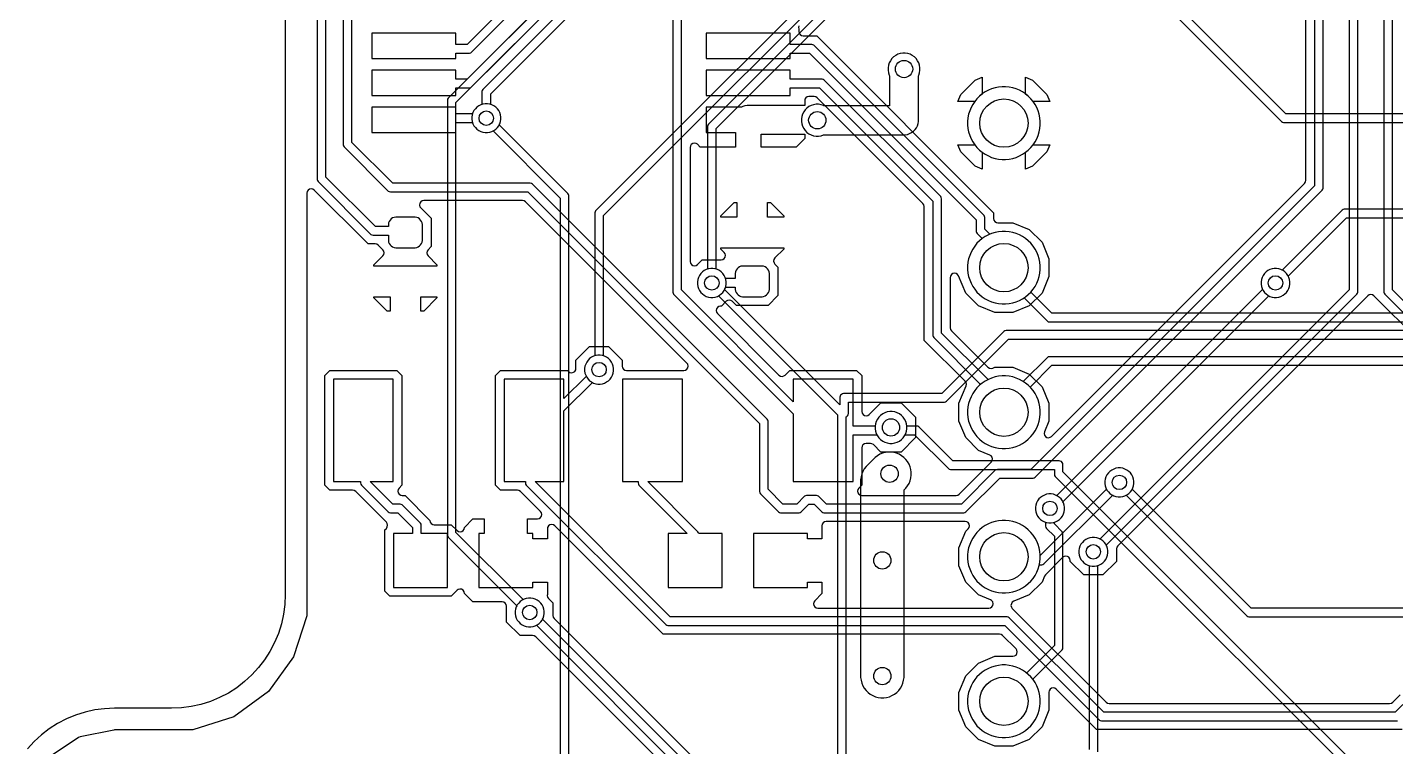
# Model space of a CAD drawing. Header units: millimetres. Extents: x 0 to 65, y 0 to 56.
# Drawn here: x 0.47 to 24.52, y 18.83 to 31.47 of the extents above; entities that cross this region are included whole.
import ezdxf

# ---------------------------------------------------------------- set-up
doc = ezdxf.new("R2010")
doc.units = ezdxf.units.MM

msp = doc.modelspace()

# ---------------------------------------------------------------- linework, layer by layer
at = {"layer": '16_copper'}
for points in [[(17.134, 34.463), (12.436, 29.765), (12.426, 29.747), (12.421, 29.728), (12.421, 27.217), (12.399, 27.21), (12.364, 27.192), (12.331, 27.169), (12.303, 27.14), (12.28, 27.108), (12.261, 27.072), (12.249, 27.034), (12.243, 26.995), (12.243, 26.955), (12.249, 26.915), (12.261, 26.877), (12.28, 26.842), (12.303, 26.809), (12.331, 26.781), (12.364, 26.758), (12.399, 26.739), (12.437, 26.727), (12.477, 26.721), (12.517, 26.721), (12.556, 26.727), (12.594, 26.739), (12.614, 26.75), (14.707, 24.657), (14.707, 17.921)], [(24.933, 29.947), (22.587, 29.947), (18.101, 34.432)], [(12.421, 34.322), (8.473, 30.374), (8.463, 30.357), (8.458, 30.338), (8.458, 30.113), (8.437, 30.106), (8.401, 30.088), (8.369, 30.064), (8.341, 30.036), (8.317, 30.004), (8.299, 29.968), (8.287, 29.93), (8.28, 29.89), (8.28, 29.85), (8.287, 29.811), (8.299, 29.773), (8.317, 29.737), (8.341, 29.705), (8.369, 29.677), (8.401, 29.653), (8.437, 29.635), (8.475, 29.623), (8.514, 29.616), (8.554, 29.616), (8.594, 29.623), (8.632, 29.635), (8.652, 29.645), (9.83, 28.467), (9.83, 6.238)], [(9.982, 6.28), (9.982, 28.509), (9.977, 28.528), (9.967, 28.546), (8.76, 29.753), (8.77, 29.773), (8.782, 29.811), (8.788, 29.85), (8.788, 29.89), (8.782, 29.93), (8.77, 29.968), (8.752, 30.004), (8.728, 30.036), (8.7, 30.064), (8.668, 30.088), (8.632, 30.106), (8.611, 30.113), (8.611, 30.296), (12.558, 34.243)], [(27.705, 26.137), (17.668, 26.137), (17.649, 26.131), (17.632, 26.121), (16.542, 25.032), (14.811, 25.032), (14.791, 25.027), (14.774, 25.016), (14.76, 25.002), (14.75, 24.985), (14.745, 24.966), (14.745, 24.835), (12.722, 26.857), (12.732, 26.877), (12.745, 26.915), (12.751, 26.955), (12.751, 26.995), (12.745, 27.034), (12.732, 27.072), (12.714, 27.108), (12.691, 27.14), (12.662, 27.169), (12.63, 27.192), (12.594, 27.21), (12.573, 27.217), (12.573, 29.686), (17.243, 34.356)], [(17.985, 34.333), (22.508, 29.809), (22.526, 29.799), (22.545, 29.794), (24.913, 29.794)], [(15.469, 33.255), (10.455, 28.241), (10.445, 28.223), (10.439, 28.204), (10.439, 25.693), (10.418, 25.686), (10.382, 25.668), (10.35, 25.645), (10.322, 25.616), (10.298, 25.584), (10.28, 25.548), (10.268, 25.51), (10.262, 25.471), (10.262, 25.431), (10.268, 25.391), (10.28, 25.353), (10.298, 25.318), (10.322, 25.285), (10.35, 25.257), (10.382, 25.234), (10.418, 25.215), (10.456, 25.203), (10.496, 25.197), (10.536, 25.197), (10.575, 25.203), (10.613, 25.215), (10.649, 25.234), (10.681, 25.257), (10.709, 25.285), (10.733, 25.318), (10.751, 25.353), (10.763, 25.391), (10.77, 25.431), (10.77, 25.471), (10.763, 25.51), (10.751, 25.548), (10.733, 25.584), (10.709, 25.616), (10.681, 25.645), (10.649, 25.668), (10.613, 25.686), (10.592, 25.693), (10.592, 28.162), (15.606, 33.176)], [(9.982, 32.34), (7.864, 30.222), (7.854, 30.205), (7.849, 30.185), (7.849, 22.545), (7.854, 22.526), (7.864, 22.508), (9.071, 21.301), (9.061, 21.281), (9.049, 21.243), (9.042, 21.204), (9.042, 21.164), (9.049, 21.124), (9.061, 21.086), (9.079, 21.05), (9.103, 21.018), (9.131, 20.99), (9.163, 20.966), (9.199, 20.948), (9.237, 20.936), (9.276, 20.93), (9.316, 20.93), (9.356, 20.936), (9.394, 20.948), (9.43, 20.966), (9.462, 20.99), (9.49, 21.018), (9.514, 21.05), (9.532, 21.086), (9.544, 21.124), (9.55, 21.164), (9.55, 21.204), (9.544, 21.243), (9.532, 21.281), (9.514, 21.317), (9.49, 21.349), (9.462, 21.377), (9.43, 21.401), (9.394, 21.419), (9.356, 21.431), (9.316, 21.438), (9.276, 21.438), (9.237, 21.431), (9.199, 21.419), (9.179, 21.409), (8.001, 22.587), (8.001, 30.144), (10.119, 32.262)], [(25.267, 28.27), (23.612, 28.27), (23.593, 28.265), (23.575, 28.255), (22.52, 27.2), (22.5, 27.21), (22.462, 27.223), (22.423, 27.229), (22.383, 27.229), (22.343, 27.223), (22.305, 27.21), (22.27, 27.192), (22.237, 27.169), (22.209, 27.14), (22.186, 27.108), (22.167, 27.072), (22.155, 27.034), (22.149, 26.995), (22.149, 26.955), (22.155, 26.915), (22.167, 26.877), (22.186, 26.842), (22.209, 26.809), (22.237, 26.781), (22.27, 26.758), (22.305, 26.739), (22.343, 26.727), (22.383, 26.721), (22.423, 26.721), (22.462, 26.727), (22.5, 26.739), (22.536, 26.758), (22.568, 26.781), (22.597, 26.809), (22.62, 26.842), (22.638, 26.877), (22.651, 26.915), (22.657, 26.955), (22.657, 26.995), (22.651, 27.034), (22.638, 27.072), (22.628, 27.092), (23.654, 28.118), (25.308, 28.118)], [(25.876, 26.441), (18.472, 26.441), (18.101, 26.812), (18.103, 26.814), (18.143, 26.863), (18.177, 26.915), (18.207, 26.97), (18.231, 27.028), (18.249, 27.088), (18.261, 27.149), (18.268, 27.212), (18.268, 27.274), (18.261, 27.337), (18.249, 27.398), (18.231, 27.458), (18.207, 27.516), (18.177, 27.571), (18.143, 27.623), (18.103, 27.672), (18.059, 27.716), (18.01, 27.756), (17.958, 27.791), (17.903, 27.82), (17.845, 27.844), (17.785, 27.862), (17.724, 27.874), (17.661, 27.881), (17.599, 27.881), (17.536, 27.874), (17.475, 27.862), (17.415, 27.844), (17.357, 27.82), (17.302, 27.791), (17.25, 27.756), (17.201, 27.716), (17.157, 27.672), (17.117, 27.623), (17.083, 27.571), (17.053, 27.516), (17.029, 27.458), (17.011, 27.398), (16.999, 27.337), (16.992, 27.274), (16.992, 27.212), (16.999, 27.149), (17.011, 27.088), (17.029, 27.028), (17.053, 26.97), (17.083, 26.915), (17.117, 26.863), (17.157, 26.814), (17.201, 26.77), (17.25, 26.73), (17.302, 26.696), (17.357, 26.666), (17.415, 26.642), (17.475, 26.624), (17.536, 26.612), (17.599, 26.606), (17.661, 26.606), (17.724, 26.612), (17.785, 26.624), (17.845, 26.642), (17.903, 26.666), (17.958, 26.696), (17.985, 26.713), (18.394, 26.304), (18.411, 26.294), (18.43, 26.289), (25.918, 26.289)], [(14.859, 17.921), (14.859, 24.623), (14.868, 24.628), (14.882, 24.642), (14.892, 24.659), (14.897, 24.679), (14.897, 24.879), (16.584, 24.879), (16.603, 24.884), (16.62, 24.895), (17.71, 25.984), (27.747, 25.984)], [(28.924, 25.679), (18.43, 25.679), (18.411, 25.674), (18.394, 25.664), (17.971, 25.242), (17.958, 25.251), (17.903, 25.28), (17.845, 25.304), (17.785, 25.322), (17.724, 25.334), (17.661, 25.341), (17.599, 25.341), (17.536, 25.334), (17.475, 25.322), (17.415, 25.304), (17.357, 25.28), (17.302, 25.251), (17.25, 25.216), (17.201, 25.176), (17.157, 25.132), (17.117, 25.083), (17.083, 25.031), (17.053, 24.976), (17.029, 24.918), (17.011, 24.858), (16.999, 24.797), (16.992, 24.734), (16.992, 24.672), (16.999, 24.609), (17.011, 24.548), (17.029, 24.488), (17.053, 24.43), (17.083, 24.375), (17.117, 24.323), (17.157, 24.274), (17.201, 24.23), (17.25, 24.19), (17.302, 24.156), (17.357, 24.126), (17.415, 24.102), (17.475, 24.084), (17.536, 24.072), (17.599, 24.066), (17.661, 24.066), (17.724, 24.072), (17.785, 24.084), (17.845, 24.102), (17.903, 24.126), (17.958, 24.156), (18.01, 24.19), (18.059, 24.23), (18.103, 24.274), (18.143, 24.323), (18.177, 24.375), (18.207, 24.43), (18.231, 24.488), (18.249, 24.548), (18.261, 24.609), (18.268, 24.672), (18.268, 24.734), (18.261, 24.797), (18.249, 24.858), (18.231, 24.918), (18.207, 24.976), (18.177, 25.031), (18.143, 25.083), (18.103, 25.132), (18.09, 25.145), (18.472, 25.527), (28.966, 25.527)], [(24.971, 17.351), (18.669, 23.654), (18.669, 23.784), (18.664, 23.803), (18.654, 23.82), (18.64, 23.834), (18.622, 23.845), (18.603, 23.85), (16.732, 23.85), (16.137, 24.445), (16.119, 24.455), (16.1, 24.46), (15.925, 24.46), (15.919, 24.5), (15.905, 24.542), (15.885, 24.581), (15.86, 24.617), (15.828, 24.648), (15.793, 24.674), (15.754, 24.694), (15.712, 24.707), (15.668, 24.714), (15.624, 24.714), (15.581, 24.707), (15.539, 24.694), (15.5, 24.674), (15.464, 24.648), (15.433, 24.617), (15.407, 24.581), (15.387, 24.542), (15.374, 24.5), (15.367, 24.457), (15.367, 24.413), (15.374, 24.369), (15.387, 24.328), (15.407, 24.288), (15.433, 24.253), (15.464, 24.222), (15.5, 24.196), (15.539, 24.176), (15.581, 24.162), (15.624, 24.155), (15.668, 24.155), (15.712, 24.162), (15.754, 24.176), (15.793, 24.196), (15.828, 24.222), (15.86, 24.253), (15.885, 24.288), (15.895, 24.308), (16.058, 24.308), (16.654, 23.713), (16.671, 23.702), (16.69, 23.697), (18.517, 23.697), (18.517, 23.612), (18.522, 23.593), (18.532, 23.575), (24.921, 17.186)], [(25.876, 21.26), (21.977, 21.26), (19.885, 23.352), (19.895, 23.372), (19.907, 23.41), (19.914, 23.45), (19.914, 23.49), (19.907, 23.529), (19.895, 23.567), (19.877, 23.603), (19.853, 23.635), (19.825, 23.663), (19.793, 23.687), (19.757, 23.705), (19.719, 23.717), (19.68, 23.724), (19.64, 23.724), (19.6, 23.717), (19.562, 23.705), (19.526, 23.687), (19.494, 23.663), (19.466, 23.635), (19.442, 23.603), (19.424, 23.567), (19.412, 23.529), (19.406, 23.49), (19.406, 23.45), (19.412, 23.41), (19.424, 23.372), (19.442, 23.336), (19.466, 23.304), (19.494, 23.276), (19.526, 23.252), (19.562, 23.234), (19.6, 23.222), (19.64, 23.216), (19.68, 23.216), (19.719, 23.222), (19.757, 23.234), (19.777, 23.244), (21.899, 21.123), (21.916, 21.113), (21.936, 21.107), (25.918, 21.107)], [(19.279, 18.735), (19.279, 22.008), (19.3, 22.015), (19.336, 22.033), (19.368, 22.057), (19.396, 22.085), (19.42, 22.117), (19.438, 22.153), (19.45, 22.191), (19.456, 22.23), (19.456, 22.27), (19.45, 22.31), (19.438, 22.348), (19.42, 22.384), (19.396, 22.416), (19.368, 22.444), (19.336, 22.468), (19.3, 22.486), (19.262, 22.498), (19.222, 22.504), (19.182, 22.504), (19.143, 22.498), (19.105, 22.486), (19.069, 22.468), (19.037, 22.444), (19.009, 22.416), (18.985, 22.384), (18.967, 22.348), (18.955, 22.31), (18.948, 22.27), (18.948, 22.23), (18.955, 22.191), (18.967, 22.153), (18.985, 22.117), (19.009, 22.085), (19.037, 22.057), (19.069, 22.033), (19.105, 22.015), (19.126, 22.008), (19.126, 18.777)]]:
    msp.add_lwpolyline(points, dxfattribs=at)
for points in [[(15.973, 29.599), (16.008, 29.617), (16.04, 29.64), (16.069, 29.669), (16.092, 29.701), (16.11, 29.737), (16.123, 29.775), (16.129, 29.814), (16.129, 30.617), (16.134, 30.627), (16.148, 30.669), (16.154, 30.712), (16.154, 30.756), (16.148, 30.799), (16.134, 30.841), (16.114, 30.88), (16.088, 30.916), (16.057, 30.947), (16.021, 30.973), (15.982, 30.993), (15.94, 31.007), (15.897, 31.013), (15.853, 31.013), (15.81, 31.007), (15.768, 30.993), (15.729, 30.973), (15.693, 30.947), (15.662, 30.916), (15.636, 30.88), (15.616, 30.841), (15.602, 30.799), (15.596, 30.756), (15.596, 30.712), (15.602, 30.669), (15.616, 30.627), (15.621, 30.617), (15.621, 30.088), (14.468, 30.088), (14.458, 30.093), (14.416, 30.107), (14.373, 30.114), (14.329, 30.114), (14.286, 30.107), (14.244, 30.093), (14.205, 30.073), (14.169, 30.047), (14.138, 30.016), (14.112, 29.981), (14.092, 29.941), (14.078, 29.9), (14.072, 29.856), (14.072, 29.812), (14.078, 29.769), (14.092, 29.727), (14.112, 29.688), (14.138, 29.652), (14.169, 29.621), (14.205, 29.595), (14.244, 29.575), (14.286, 29.562), (14.329, 29.555), (14.373, 29.555), (14.416, 29.562), (14.458, 29.575), (14.468, 29.58), (15.895, 29.58), (15.934, 29.586)], [(17.724, 29.152), (17.785, 29.164), (17.845, 29.182), (17.903, 29.206), (17.958, 29.236), (18.01, 29.27), (18.059, 29.31), (18.103, 29.354), (18.143, 29.403), (18.177, 29.455), (18.207, 29.51), (18.231, 29.568), (18.249, 29.628), (18.261, 29.689), (18.268, 29.752), (18.268, 29.814), (18.261, 29.877), (18.249, 29.938), (18.231, 29.998), (18.207, 30.056), (18.177, 30.111), (18.143, 30.163), (18.103, 30.212), (18.059, 30.256), (18.01, 30.296), (17.958, 30.331), (17.903, 30.36), (17.845, 30.384), (17.785, 30.402), (17.724, 30.414), (17.661, 30.421), (17.599, 30.421), (17.536, 30.414), (17.475, 30.402), (17.415, 30.384), (17.357, 30.36), (17.302, 30.331), (17.25, 30.296), (17.201, 30.256), (17.157, 30.212), (17.117, 30.163), (17.083, 30.111), (17.053, 30.056), (17.029, 29.998), (17.011, 29.938), (16.999, 29.877), (16.992, 29.814), (16.992, 29.752), (16.999, 29.689), (17.011, 29.628), (17.029, 29.568), (17.053, 29.51), (17.083, 29.455), (17.117, 29.403), (17.157, 29.354), (17.201, 29.31), (17.25, 29.27), (17.302, 29.236), (17.357, 29.206), (17.415, 29.182), (17.475, 29.164), (17.536, 29.152), (17.599, 29.146), (17.661, 29.146)], [(15.908, 23.37), (15.938, 23.41), (15.963, 23.453), (15.983, 23.499), (15.995, 23.548), (16.002, 23.597), (16.002, 23.647), (15.995, 23.696), (15.983, 23.745), (15.963, 23.791), (15.938, 23.834), (15.908, 23.874), (15.873, 23.909), (15.833, 23.939), (15.79, 23.964), (15.744, 23.984), (15.695, 23.996), (15.646, 24.003), (15.596, 24.003), (15.547, 23.996), (15.498, 23.984), (15.452, 23.964), (15.409, 23.939), (15.369, 23.909), (15.207, 23.747), (15.177, 23.707), (15.152, 23.664), (15.132, 23.618), (15.12, 23.569), (15.113, 23.52), (15.113, 20.041), (15.12, 19.992), (15.132, 19.943), (15.152, 19.897), (15.177, 19.854), (15.207, 19.814), (15.242, 19.779), (15.282, 19.749), (15.325, 19.724), (15.371, 19.704), (15.42, 19.692), (15.469, 19.685), (15.519, 19.685), (15.568, 19.692), (15.617, 19.704), (15.663, 19.724), (15.706, 19.749), (15.746, 19.779), (15.781, 19.814), (15.811, 19.854), (15.836, 19.897), (15.856, 19.943), (15.868, 19.992), (15.875, 20.041), (15.875, 23.337)], [(18.664, 20.545), (18.669, 20.564), (18.669, 22.565), (18.664, 22.585), (18.654, 22.602), (18.517, 22.739), (18.517, 22.77), (18.538, 22.777), (18.574, 22.795), (18.606, 22.819), (18.634, 22.847), (18.658, 22.879), (18.676, 22.915), (18.688, 22.953), (18.694, 22.992), (18.694, 23.032), (18.688, 23.072), (18.676, 23.11), (18.658, 23.146), (18.634, 23.178), (18.606, 23.206), (18.574, 23.23), (18.538, 23.248), (18.5, 23.26), (18.46, 23.266), (18.42, 23.266), (18.381, 23.26), (18.343, 23.248), (18.307, 23.23), (18.275, 23.206), (18.247, 23.178), (18.223, 23.146), (18.205, 23.11), (18.193, 23.072), (18.186, 23.032), (18.186, 22.992), (18.193, 22.953), (18.205, 22.915), (18.223, 22.879), (18.247, 22.847), (18.275, 22.819), (18.307, 22.795), (18.343, 22.777), (18.364, 22.77), (18.364, 22.698), (18.369, 22.678), (18.379, 22.661), (18.517, 22.524), (18.517, 20.606), (18.03, 20.119), (18.01, 20.136), (17.958, 20.171), (17.903, 20.2), (17.845, 20.224), (17.785, 20.242), (17.724, 20.254), (17.661, 20.261), (17.599, 20.261), (17.536, 20.254), (17.475, 20.242), (17.415, 20.224), (17.357, 20.2), (17.302, 20.171), (17.25, 20.136), (17.201, 20.096), (17.157, 20.052), (17.117, 20.003), (17.083, 19.951), (17.053, 19.896), (17.029, 19.838), (17.011, 19.778), (16.999, 19.717), (16.992, 19.654), (16.992, 19.592), (16.999, 19.529), (17.011, 19.468), (17.029, 19.408), (17.053, 19.35), (17.083, 19.295), (17.117, 19.243), (17.157, 19.194), (17.201, 19.15), (17.25, 19.11), (17.302, 19.076), (17.357, 19.046), (17.415, 19.022), (17.475, 19.004), (17.536, 18.992), (17.599, 18.986), (17.661, 18.986), (17.724, 18.992), (17.785, 19.004), (17.845, 19.022), (17.903, 19.046), (17.958, 19.076), (18.01, 19.11), (18.059, 19.15), (18.103, 19.194), (18.143, 19.243), (18.177, 19.295), (18.207, 19.35), (18.231, 19.408), (18.249, 19.468), (18.261, 19.529), (18.268, 19.592), (18.268, 19.654), (18.261, 19.717), (18.249, 19.778), (18.231, 19.838), (18.207, 19.896), (18.177, 19.951), (18.143, 20.003), (18.137, 20.01), (18.654, 20.527)], [(17.724, 21.532), (17.785, 21.544), (17.845, 21.562), (17.903, 21.586), (17.958, 21.616), (18.01, 21.65), (18.059, 21.69), (18.103, 21.734), (18.143, 21.783), (18.177, 21.835), (18.207, 21.89), (18.231, 21.948), (18.249, 22.008), (18.261, 22.069), (18.268, 22.132), (18.268, 22.194), (18.261, 22.257), (18.249, 22.318), (18.231, 22.378), (18.207, 22.436), (18.177, 22.491), (18.143, 22.543), (18.103, 22.592), (18.059, 22.636), (18.01, 22.676), (17.958, 22.711), (17.903, 22.74), (17.845, 22.764), (17.785, 22.782), (17.724, 22.794), (17.661, 22.801), (17.599, 22.801), (17.536, 22.794), (17.475, 22.782), (17.415, 22.764), (17.357, 22.74), (17.302, 22.711), (17.25, 22.676), (17.201, 22.636), (17.157, 22.592), (17.117, 22.543), (17.083, 22.491), (17.053, 22.436), (17.029, 22.378), (17.011, 22.318), (16.999, 22.257), (16.992, 22.194), (16.992, 22.132), (16.999, 22.069), (17.011, 22.008), (17.029, 21.948), (17.053, 21.89), (17.083, 21.835), (17.117, 21.783), (17.157, 21.734), (17.201, 21.69), (17.25, 21.65), (17.302, 21.616), (17.357, 21.586), (17.415, 21.562), (17.475, 21.544), (17.536, 21.532), (17.599, 21.526), (17.661, 21.526)]]:
    msp.add_lwpolyline(points, close=True, dxfattribs=at)
at = {"layer": '1_copper'}
for points in [[(25.188, 44.498), (24.323, 43.633), (24.313, 43.616), (24.308, 43.596), (24.308, 26.812), (24.313, 26.793), (24.323, 26.776), (24.947, 26.152)], [(14.027, 31.493), (14.022, 31.465), (14.027, 31.441), (14.027, 31.394), (14.033, 31.365), (14.051, 31.34), (14.076, 31.323), (14.104, 31.318), (14.34, 31.318), (17.45, 28.208), (17.45, 28.109), (17.456, 28.079), (17.473, 28.054), (17.499, 28.038), (17.526, 28.033), (17.787, 28.033), (18.077, 27.913), (18.3, 27.691), (18.42, 27.4), (18.42, 27.086), (18.3, 26.796), (18.077, 26.573), (17.787, 26.453), (17.473, 26.453), (17.183, 26.573), (16.96, 26.796), (16.834, 27.1), (16.817, 27.125), (16.792, 27.141), (16.762, 27.147), (16.733, 27.14), (16.708, 27.122), (16.692, 27.096), (16.688, 27.071), (16.688, 26.187), (16.694, 26.157), (16.71, 26.133), (17.35, 25.493), (17.375, 25.476), (17.405, 25.471), (17.433, 25.476), (17.473, 25.493), (17.787, 25.493), (18.077, 25.373), (18.3, 25.151), (18.42, 24.86), (18.42, 24.546), (18.343, 24.36), (18.337, 24.33), (18.343, 24.3), (18.361, 24.275), (18.386, 24.259), (18.416, 24.254), (18.446, 24.262), (18.467, 24.277), (22.914, 28.724), (22.931, 28.749), (22.936, 28.777), (22.936, 44.291)], [(25.025, 26.289), (24.46, 26.854), (24.46, 43.555), (25.33, 44.424)], [(6.02, 32.319), (6.02, 29.403), (6.025, 29.384), (6.035, 29.366), (6.811, 28.59), (6.829, 28.58), (6.848, 28.575), (9.265, 28.575), (13.335, 24.505), (13.335, 23.307), (13.34, 23.288), (13.35, 23.27), (13.669, 22.951), (13.687, 22.941), (13.706, 22.936), (14.031, 22.936), (14.05, 22.941), (14.068, 22.951), (14.205, 23.089), (14.294, 23.089), (14.431, 22.951), (14.449, 22.941), (14.468, 22.936), (16.926, 22.936), (16.946, 22.941), (16.963, 22.951), (17.558, 23.546), (18.146, 23.546), (18.165, 23.551), (18.182, 23.561), (23.226, 28.604), (23.236, 28.622), (23.241, 28.641), (23.241, 44.164)], [(23.089, 44.206), (23.089, 28.683), (18.104, 23.698), (17.516, 23.698), (17.497, 23.693), (17.479, 23.683), (16.885, 23.089), (14.51, 23.089), (14.372, 23.226), (14.355, 23.236), (14.336, 23.241), (14.163, 23.241), (14.144, 23.236), (14.126, 23.226), (13.989, 23.089), (13.748, 23.089), (13.487, 23.349), (13.487, 24.546), (13.482, 24.566), (13.472, 24.583), (9.343, 28.712), (9.326, 28.722), (9.306, 28.727), (6.89, 28.727), (6.172, 29.445), (6.172, 32.277)], [(23.698, 41.972), (23.698, 26.854), (19.32, 22.476), (19.3, 22.486), (19.262, 22.498), (19.222, 22.504), (19.182, 22.504), (19.143, 22.498), (19.105, 22.486), (19.069, 22.468), (19.037, 22.444), (19.009, 22.416), (18.985, 22.384), (18.967, 22.348), (18.955, 22.31), (18.948, 22.27), (18.948, 22.23), (18.955, 22.191), (18.967, 22.153), (18.985, 22.117), (19.009, 22.085), (19.037, 22.057), (19.069, 22.033), (19.105, 22.015), (19.143, 22.003), (19.182, 21.996), (19.222, 21.996), (19.262, 22.003), (19.3, 22.015), (19.336, 22.033), (19.368, 22.057), (19.396, 22.085), (19.42, 22.117), (19.438, 22.153), (19.45, 22.191), (19.456, 22.23), (19.456, 22.27), (19.45, 22.31), (19.438, 22.348), (19.428, 22.368), (23.835, 26.776), (23.845, 26.793), (23.851, 26.812), (23.851, 41.972)], [(10.897, 33.864), (8.198, 31.166), (7.999, 31.166), (7.999, 31.366), (6.524, 31.366), (6.524, 30.916), (7.999, 30.916), (7.999, 31.013), (8.24, 31.013), (8.259, 31.019), (8.276, 31.029), (11.034, 33.786)], [(11.201, 33.56), (8.198, 30.556), (7.999, 30.556), (7.999, 30.716), (6.524, 30.716), (6.524, 30.266), (7.999, 30.266), (7.999, 30.404), (8.24, 30.404), (8.259, 30.409), (8.276, 30.419), (11.339, 33.481)], [(5.563, 32.734), (5.563, 28.794), (5.568, 28.774), (5.578, 28.757), (6.506, 27.828), (6.524, 27.818), (6.543, 27.813), (6.812, 27.813), (6.812, 27.721), (6.817, 27.693), (6.828, 27.667), (6.844, 27.644), (6.864, 27.624), (6.887, 27.608), (6.913, 27.598), (6.941, 27.592), (7.283, 27.592), (7.311, 27.598), (7.337, 27.608), (7.36, 27.624), (7.38, 27.644), (7.396, 27.667), (7.407, 27.693), (7.412, 27.721), (7.412, 28.003), (7.407, 28.031), (7.396, 28.057), (7.38, 28.08), (7.36, 28.1), (7.337, 28.116), (7.311, 28.127), (7.283, 28.132), (6.941, 28.132), (6.913, 28.127), (6.887, 28.116), (6.864, 28.1), (6.844, 28.08), (6.828, 28.057), (6.817, 28.031), (6.812, 28.003), (6.812, 27.965), (6.585, 27.965), (5.715, 28.835), (5.715, 32.776)], [(11.811, 31.709), (11.811, 26.812), (11.816, 26.793), (11.826, 26.776), (13.929, 24.673), (13.929, 23.484), (14.979, 23.484), (14.979, 24.308), (15.398, 24.308), (15.407, 24.288), (15.433, 24.253), (15.464, 24.222), (15.5, 24.196), (15.539, 24.176), (15.581, 24.162), (15.624, 24.155), (15.668, 24.155), (15.712, 24.162), (15.754, 24.176), (15.793, 24.196), (15.828, 24.222), (15.86, 24.253), (15.885, 24.288), (15.905, 24.328), (15.919, 24.369), (15.926, 24.413), (15.926, 24.457), (15.919, 24.5), (15.905, 24.542), (15.885, 24.581), (15.86, 24.617), (15.828, 24.648), (15.793, 24.674), (15.754, 24.694), (15.712, 24.707), (15.668, 24.714), (15.624, 24.714), (15.581, 24.707), (15.539, 24.694), (15.5, 24.674), (15.464, 24.648), (15.433, 24.617), (15.407, 24.581), (15.387, 24.542), (15.374, 24.5), (15.368, 24.46), (14.979, 24.46), (14.979, 25.284), (13.929, 25.284), (13.929, 24.888), (11.963, 26.854), (11.963, 31.668)], [(24.631, 19.126), (19.26, 19.126), (18.55, 19.836), (18.525, 19.853), (18.495, 19.859), (18.465, 19.852), (18.441, 19.835), (18.425, 19.809), (18.42, 19.782), (18.42, 19.466), (18.3, 19.176), (18.077, 18.953), (17.787, 18.833), (17.473, 18.833), (17.183, 18.953), (16.96, 19.176), (16.84, 19.466), (16.84, 19.78), (16.96, 20.071), (17.183, 20.293), (17.473, 20.413), (17.789, 20.413), (17.819, 20.419), (17.844, 20.436), (17.86, 20.462), (17.866, 20.492), (17.859, 20.521), (17.843, 20.543), (17.606, 20.78), (17.581, 20.797), (17.552, 20.803), (11.64, 20.803), (9.737, 22.706), (9.712, 22.722), (9.682, 22.728), (9.652, 22.721), (9.628, 22.704), (9.612, 22.678), (9.607, 22.652), (9.607, 22.479), (9.353, 22.479), (9.353, 22.573), (9.259, 22.573), (9.259, 22.827), (9.432, 22.827), (9.461, 22.833), (9.486, 22.85), (9.503, 22.876), (9.508, 22.906), (9.501, 22.935), (9.486, 22.957), (9.133, 23.309), (9.108, 23.326), (9.08, 23.332), (8.786, 23.332), (8.697, 23.421), (8.697, 25.347), (8.786, 25.436), (9.962, 25.436), (9.979, 25.419), (10.004, 25.403), (10.034, 25.397), (10.064, 25.404), (10.089, 25.421), (10.105, 25.447), (10.109, 25.473), (10.109, 25.619), (10.347, 25.857), (10.684, 25.857), (10.922, 25.619), (10.922, 25.513), (10.928, 25.483), (10.945, 25.458), (10.971, 25.442), (10.998, 25.436), (12.004, 25.436), (12.034, 25.442), (12.059, 25.46), (12.075, 25.485), (12.08, 25.515), (12.073, 25.545), (12.058, 25.566), (9.224, 28.4), (9.199, 28.417), (9.17, 28.423), (7.437, 28.423), (7.407, 28.417), (7.382, 28.399), (7.366, 28.374), (7.361, 28.344), (7.368, 28.314), (7.383, 28.293), (7.564, 28.111), (7.564, 27.613), (7.509, 27.558), (7.493, 27.532), (7.487, 27.503), (7.494, 27.473), (7.509, 27.45), (7.666, 27.293), (7.666, 27.272), (6.558, 27.272), (6.558, 27.293), (6.715, 27.45), (6.731, 27.475), (6.737, 27.505), (6.73, 27.535), (6.715, 27.558), (6.644, 27.629), (6.636, 27.639), (6.611, 27.655), (6.583, 27.661), (6.459, 27.661), (5.511, 28.608), (5.486, 28.625), (5.456, 28.63), (5.426, 28.624), (5.402, 28.606), (5.386, 28.58), (5.381, 28.554), (5.381, 21.123), (5.148, 20.406), (4.705, 19.795), (4.094, 19.352), (3.377, 19.119), (2, 19.119), (1.985, 19.118), (1.395, 19), (1.367, 18.989), (0.867, 18.654)], [(24.899, 25.984), (24.133, 26.75), (24.108, 26.767), (24.078, 26.772), (24.048, 26.766), (24.025, 26.75), (19.631, 22.356), (19.614, 22.331), (19.609, 22.302), (19.609, 22.082), (19.371, 21.844), (19.034, 21.844), (18.796, 22.082), (18.796, 22.099), (18.79, 22.128), (18.773, 22.153), (18.747, 22.17), (18.717, 22.175), (18.688, 22.168), (18.666, 22.153), (18.36, 21.847), (18.361, 21.847), (18.36, 21.846), (18.344, 21.822), (18.3, 21.716), (18.077, 21.493), (17.802, 21.38), (17.777, 21.363), (17.761, 21.337), (17.755, 21.307), (17.762, 21.278), (17.778, 21.255), (19.427, 19.606), (19.452, 19.589), (19.481, 19.583), (24.41, 19.583), (24.44, 19.589), (24.464, 19.606), (24.594, 19.736)], [(24.642, 19.568), (24.505, 19.431), (19.386, 19.431), (17.725, 21.092), (17.708, 21.102), (17.688, 21.107), (11.766, 21.107), (9.39, 23.484), (9.899, 23.484), (9.899, 24.726), (10.398, 25.226), (10.418, 25.215), (10.456, 25.203), (10.496, 25.197), (10.536, 25.197), (10.575, 25.203), (10.613, 25.215), (10.649, 25.234), (10.681, 25.257), (10.709, 25.285), (10.733, 25.318), (10.751, 25.353), (10.763, 25.391), (10.77, 25.431), (10.77, 25.471), (10.763, 25.51), (10.751, 25.548), (10.733, 25.584), (10.709, 25.616), (10.681, 25.645), (10.649, 25.668), (10.613, 25.686), (10.575, 25.699), (10.536, 25.705), (10.496, 25.705), (10.456, 25.699), (10.418, 25.686), (10.382, 25.668), (10.35, 25.645), (10.322, 25.616), (10.298, 25.584), (10.28, 25.548), (10.268, 25.51), (10.262, 25.471), (10.262, 25.431), (10.268, 25.391), (10.28, 25.353), (10.29, 25.333), (9.899, 24.942), (9.899, 25.284), (8.849, 25.284), (8.849, 23.484), (9.22, 23.484), (9.22, 23.46), (9.225, 23.44), (9.235, 23.423), (11.688, 20.97), (11.705, 20.96), (11.725, 20.955), (17.647, 20.955), (19.308, 19.294), (19.325, 19.284), (19.345, 19.279), (24.546, 19.279)], [(12.097, 18.059), (9.402, 20.755), (9.377, 20.772), (9.348, 20.777), (9.128, 20.777), (8.89, 21.015), (8.89, 21.293), (8.884, 21.323), (8.867, 21.348), (8.841, 21.364), (8.814, 21.369), (8.298, 21.369), (8.149, 21.518), (8.149, 21.52), (8.143, 21.549), (8.126, 21.574), (8.1, 21.591), (8.07, 21.596), (8.041, 21.589), (8.019, 21.573), (7.916, 21.471), (6.84, 21.471), (6.751, 21.56), (6.751, 22.636), (6.777, 22.662), (6.794, 22.688), (6.799, 22.718), (6.793, 22.747), (6.777, 22.77), (6.238, 23.309), (6.213, 23.326), (6.184, 23.332), (5.786, 23.332), (5.697, 23.421), (5.697, 25.347), (5.786, 25.436), (6.962, 25.436), (7.051, 25.347), (7.051, 23.421), (7.002, 23.371), (6.985, 23.346), (6.979, 23.316), (6.986, 23.286), (7.003, 23.262), (7.029, 23.246), (7.055, 23.241), (7.105, 23.241), (7.544, 22.802), (7.544, 22.802), (7.55, 22.772), (7.567, 22.747), (7.593, 22.731), (7.62, 22.725), (7.916, 22.725), (8.019, 22.623), (8.044, 22.606), (8.074, 22.6), (8.104, 22.607), (8.128, 22.624), (8.144, 22.65), (8.149, 22.676), (8.149, 22.678), (8.298, 22.827), (8.497, 22.827), (8.497, 22.573), (8.403, 22.573), (8.403, 21.623), (9.353, 21.623), (9.353, 21.717), (9.607, 21.717), (9.607, 21.5), (9.604, 21.482), (9.61, 21.452), (9.626, 21.429), (9.703, 21.352), (9.703, 21.132), (9.709, 21.102), (9.725, 21.078), (12.264, 18.539)], [(12.224, 18.364), (9.522, 21.066), (9.532, 21.086), (9.544, 21.124), (9.55, 21.164), (9.55, 21.204), (9.544, 21.243), (9.532, 21.281), (9.514, 21.317), (9.49, 21.349), (9.462, 21.377), (9.43, 21.401), (9.394, 21.419), (9.356, 21.431), (9.316, 21.438), (9.276, 21.438), (9.237, 21.431), (9.199, 21.419), (9.163, 21.401), (9.131, 21.377), (9.103, 21.349), (9.079, 21.317), (9.061, 21.281), (9.049, 21.243), (9.042, 21.204), (9.042, 21.164), (9.049, 21.124), (9.061, 21.086), (9.079, 21.05), (9.103, 21.018), (9.131, 20.99), (9.163, 20.966), (9.199, 20.948), (9.237, 20.936), (9.276, 20.93), (9.316, 20.93), (9.356, 20.936), (9.394, 20.948), (9.414, 20.958), (12.145, 18.227)]]:
    msp.add_lwpolyline(points, dxfattribs=at)
for points in [[(17.292, 28.143), (17.282, 28.16), (14.292, 31.151), (14.274, 31.161), (14.255, 31.166), (13.875, 31.166), (13.875, 31.366), (12.4, 31.366), (12.4, 30.916), (13.875, 30.916), (13.875, 31.013), (14.214, 31.013), (17.145, 28.082), (17.145, 27.879), (17.15, 27.86), (17.16, 27.842), (17.248, 27.754), (17.201, 27.716), (17.157, 27.672), (17.117, 27.623), (17.083, 27.571), (17.053, 27.516), (17.029, 27.458), (17.011, 27.398), (16.999, 27.337), (16.992, 27.274), (16.992, 27.212), (16.999, 27.149), (17.011, 27.088), (17.029, 27.028), (17.053, 26.97), (17.083, 26.915), (17.117, 26.863), (17.157, 26.814), (17.201, 26.77), (17.25, 26.73), (17.302, 26.696), (17.357, 26.666), (17.415, 26.642), (17.475, 26.624), (17.536, 26.612), (17.599, 26.606), (17.661, 26.606), (17.724, 26.612), (17.785, 26.624), (17.845, 26.642), (17.903, 26.666), (17.958, 26.696), (18.01, 26.73), (18.059, 26.77), (18.103, 26.814), (18.143, 26.863), (18.177, 26.915), (18.207, 26.97), (18.231, 27.028), (18.249, 27.088), (18.261, 27.149), (18.268, 27.212), (18.268, 27.274), (18.261, 27.337), (18.249, 27.398), (18.231, 27.458), (18.207, 27.516), (18.177, 27.571), (18.143, 27.623), (18.103, 27.672), (18.059, 27.716), (18.01, 27.756), (17.958, 27.791), (17.903, 27.82), (17.845, 27.844), (17.785, 27.862), (17.724, 27.874), (17.661, 27.881), (17.599, 27.881), (17.536, 27.874), (17.475, 27.862), (17.415, 27.844), (17.386, 27.832), (17.297, 27.921), (17.297, 28.124)], [(16.53, 28.474), (16.52, 28.491), (14.47, 30.541), (14.453, 30.551), (14.434, 30.556), (13.875, 30.556), (13.875, 30.716), (12.4, 30.716), (12.4, 30.266), (13.875, 30.266), (13.875, 30.404), (14.392, 30.404), (16.383, 28.413), (16.383, 26.05), (16.388, 26.031), (16.398, 26.014), (17.22, 25.192), (17.201, 25.176), (17.157, 25.132), (17.117, 25.083), (17.083, 25.031), (17.053, 24.976), (17.029, 24.918), (17.011, 24.858), (16.999, 24.797), (16.992, 24.734), (16.992, 24.672), (16.999, 24.609), (17.011, 24.548), (17.029, 24.488), (17.053, 24.43), (17.083, 24.375), (17.117, 24.323), (17.157, 24.274), (17.201, 24.23), (17.25, 24.19), (17.302, 24.156), (17.357, 24.126), (17.415, 24.102), (17.475, 24.084), (17.536, 24.072), (17.599, 24.066), (17.661, 24.066), (17.724, 24.072), (17.785, 24.084), (17.845, 24.102), (17.903, 24.126), (17.958, 24.156), (18.01, 24.19), (18.059, 24.23), (18.103, 24.274), (18.143, 24.323), (18.177, 24.375), (18.207, 24.43), (18.231, 24.488), (18.249, 24.548), (18.261, 24.609), (18.268, 24.672), (18.268, 24.734), (18.261, 24.797), (18.249, 24.858), (18.231, 24.918), (18.207, 24.976), (18.177, 25.031), (18.143, 25.083), (18.103, 25.132), (18.059, 25.176), (18.01, 25.216), (17.958, 25.251), (17.903, 25.28), (17.845, 25.304), (17.785, 25.322), (17.724, 25.334), (17.661, 25.341), (17.599, 25.341), (17.536, 25.334), (17.475, 25.322), (17.415, 25.304), (17.357, 25.28), (17.351, 25.277), (16.535, 26.092), (16.535, 28.454)], [(16.823, 30.164), (16.874, 30.288), (17.125, 30.539), (17.249, 30.59), (17.249, 30.295), (17.201, 30.256), (17.157, 30.212), (17.118, 30.164)], [(18.142, 30.164), (18.103, 30.212), (18.059, 30.256), (18.011, 30.295), (18.011, 30.59), (18.135, 30.539), (18.386, 30.288), (18.437, 30.164)], [(7.999, 29.794), (8.292, 29.794), (8.299, 29.773), (8.317, 29.737), (8.341, 29.705), (8.369, 29.677), (8.401, 29.653), (8.437, 29.635), (8.475, 29.623), (8.514, 29.616), (8.554, 29.616), (8.594, 29.623), (8.632, 29.635), (8.668, 29.653), (8.7, 29.677), (8.728, 29.705), (8.752, 29.737), (8.77, 29.773), (8.782, 29.811), (8.788, 29.85), (8.788, 29.89), (8.782, 29.93), (8.77, 29.968), (8.752, 30.004), (8.728, 30.036), (8.7, 30.064), (8.668, 30.088), (8.632, 30.106), (8.594, 30.118), (8.554, 30.124), (8.514, 30.124), (8.475, 30.118), (8.437, 30.106), (8.401, 30.088), (8.369, 30.064), (8.341, 30.036), (8.317, 30.004), (8.299, 29.968), (8.292, 29.947), (7.999, 29.947), (7.999, 30.066), (6.524, 30.066), (6.524, 29.616), (7.999, 29.616)], [(12.4, 29.616), (12.913, 29.616), (12.913, 29.362), (12.295, 29.362), (12.246, 29.411), (12.221, 29.428), (12.191, 29.433), (12.161, 29.427), (12.136, 29.409), (12.12, 29.383), (12.116, 29.357), (12.116, 27.353), (12.122, 27.323), (12.139, 27.298), (12.165, 27.281), (12.194, 27.276), (12.224, 27.283), (12.246, 27.299), (12.328, 27.381), (12.659, 27.381), (12.689, 27.387), (12.714, 27.404), (12.731, 27.43), (12.736, 27.46), (12.729, 27.489), (12.713, 27.511), (12.654, 27.571), (12.654, 27.592), (13.762, 27.592), (13.762, 27.571), (13.605, 27.414), (13.589, 27.389), (13.583, 27.359), (13.59, 27.329), (13.605, 27.306), (13.66, 27.251), (13.66, 26.753), (13.487, 26.58), (12.929, 26.58), (12.856, 26.652), (12.831, 26.669), (12.801, 26.674), (12.772, 26.668), (12.749, 26.652), (12.665, 26.568), (12.648, 26.568), (12.619, 26.562), (12.594, 26.545), (12.577, 26.52), (12.572, 26.49), (12.579, 26.46), (12.595, 26.438), (13.677, 25.356), (13.703, 25.339), (13.732, 25.333), (13.762, 25.34), (13.785, 25.356), (13.866, 25.436), (15.042, 25.436), (15.131, 25.347), (15.131, 24.714), (15.137, 24.685), (15.155, 24.66), (15.18, 24.643), (15.21, 24.638), (15.24, 24.645), (15.261, 24.661), (15.468, 24.867), (15.825, 24.867), (16.078, 24.614), (16.078, 24.256), (15.825, 24.003), (15.468, 24.003), (15.337, 24.133), (15.312, 24.15), (15.284, 24.155), (15.208, 24.155), (15.178, 24.149), (15.153, 24.132), (15.137, 24.107), (15.131, 24.079), (15.131, 23.421), (15.082, 23.371), (15.065, 23.346), (15.059, 23.316), (15.066, 23.286), (15.083, 23.262), (15.109, 23.246), (15.135, 23.241), (16.79, 23.241), (16.82, 23.247), (16.844, 23.263), (17.407, 23.826), (17.424, 23.852), (17.429, 23.881), (17.423, 23.911), (17.405, 23.936), (17.382, 23.951), (17.183, 24.033), (16.96, 24.256), (16.84, 24.546), (16.84, 24.86), (16.966, 25.164), (16.972, 25.194), (16.965, 25.223), (16.949, 25.247), (16.231, 25.966), (16.231, 28.318), (16.225, 28.348), (16.208, 28.372), (14.351, 30.229), (14.326, 30.246), (14.297, 30.251), (14.205, 30.251), (14.175, 30.245), (14.15, 30.228), (14.134, 30.203), (14.129, 30.175), (14.129, 30.095), (13.118, 30.095), (13.078, 30.089), (13.04, 30.076), (13.02, 30.066), (12.4, 30.066)], [(13.363, 29.362), (13.363, 29.587), (14.129, 29.587), (14.129, 29.511), (13.98, 29.362)], [(17.125, 29.027), (16.874, 29.278), (16.823, 29.402), (17.118, 29.402), (17.157, 29.354), (17.201, 29.31), (17.249, 29.271), (17.249, 28.976)], [(18.011, 29.271), (18.059, 29.31), (18.103, 29.354), (18.142, 29.402), (18.437, 29.402), (18.386, 29.278), (18.135, 29.027), (18.011, 28.976)], [(12.654, 28.132), (12.654, 28.153), (12.887, 28.386), (12.938, 28.386), (12.938, 28.132)], [(13.478, 28.132), (13.478, 28.386), (13.529, 28.386), (13.762, 28.153), (13.762, 28.132)], [(12.556, 26.727), (12.594, 26.739), (12.63, 26.758), (12.662, 26.781), (12.691, 26.809), (12.714, 26.842), (12.732, 26.877), (12.739, 26.899), (12.908, 26.899), (12.908, 26.861), (12.914, 26.833), (12.924, 26.807), (12.94, 26.784), (12.96, 26.764), (12.983, 26.748), (13.009, 26.738), (13.037, 26.732), (13.379, 26.732), (13.407, 26.738), (13.433, 26.748), (13.456, 26.764), (13.476, 26.784), (13.492, 26.807), (13.503, 26.833), (13.508, 26.861), (13.508, 27.143), (13.503, 27.171), (13.492, 27.197), (13.476, 27.22), (13.456, 27.24), (13.433, 27.256), (13.407, 27.267), (13.379, 27.272), (13.037, 27.272), (13.009, 27.267), (12.983, 27.256), (12.96, 27.24), (12.94, 27.22), (12.924, 27.197), (12.914, 27.171), (12.908, 27.143), (12.908, 27.051), (12.739, 27.051), (12.732, 27.072), (12.714, 27.108), (12.691, 27.14), (12.662, 27.169), (12.63, 27.192), (12.594, 27.21), (12.556, 27.223), (12.517, 27.229), (12.477, 27.229), (12.437, 27.223), (12.399, 27.21), (12.364, 27.192), (12.331, 27.169), (12.303, 27.14), (12.28, 27.108), (12.261, 27.072), (12.249, 27.034), (12.243, 26.995), (12.243, 26.955), (12.249, 26.915), (12.261, 26.877), (12.28, 26.842), (12.303, 26.809), (12.331, 26.781), (12.364, 26.758), (12.399, 26.739), (12.437, 26.727), (12.477, 26.721), (12.517, 26.721)], [(18.5, 22.765), (18.538, 22.777), (18.574, 22.795), (18.606, 22.819), (18.634, 22.847), (18.658, 22.879), (18.676, 22.915), (18.688, 22.953), (18.694, 22.992), (18.694, 23.032), (18.688, 23.072), (18.676, 23.11), (18.666, 23.13), (22.285, 26.75), (22.305, 26.739), (22.343, 26.727), (22.383, 26.721), (22.423, 26.721), (22.462, 26.727), (22.5, 26.739), (22.536, 26.758), (22.568, 26.781), (22.597, 26.809), (22.62, 26.842), (22.638, 26.877), (22.651, 26.915), (22.657, 26.955), (22.657, 26.995), (22.651, 27.034), (22.638, 27.072), (22.62, 27.108), (22.597, 27.14), (22.568, 27.169), (22.536, 27.192), (22.5, 27.21), (22.462, 27.223), (22.423, 27.229), (22.383, 27.229), (22.343, 27.223), (22.305, 27.21), (22.27, 27.192), (22.237, 27.169), (22.209, 27.14), (22.186, 27.108), (22.167, 27.072), (22.155, 27.034), (22.149, 26.995), (22.149, 26.955), (22.155, 26.915), (22.167, 26.877), (22.178, 26.857), (18.558, 23.238), (18.538, 23.248), (18.5, 23.26), (18.46, 23.266), (18.42, 23.266), (18.381, 23.26), (18.343, 23.248), (18.307, 23.23), (18.275, 23.206), (18.247, 23.178), (18.223, 23.146), (18.205, 23.11), (18.193, 23.072), (18.186, 23.032), (18.186, 22.992), (18.193, 22.953), (18.205, 22.915), (18.223, 22.879), (18.247, 22.847), (18.275, 22.819), (18.307, 22.795), (18.343, 22.777), (18.381, 22.765), (18.42, 22.758), (18.46, 22.758)], [(6.791, 26.478), (6.558, 26.711), (6.558, 26.732), (6.842, 26.732), (6.842, 26.478)], [(7.382, 26.478), (7.382, 26.732), (7.666, 26.732), (7.666, 26.711), (7.433, 26.478)], [(7.386, 22.737), (7.376, 22.754), (7.057, 23.073), (7.04, 23.083), (7.02, 23.089), (6.89, 23.089), (6.494, 23.484), (6.899, 23.484), (6.899, 25.284), (5.849, 25.284), (5.849, 23.484), (6.325, 23.484), (6.325, 23.46), (6.33, 23.44), (6.34, 23.423), (6.811, 22.951), (6.829, 22.941), (6.848, 22.936), (6.979, 22.936), (7.239, 22.676), (7.239, 22.573), (6.903, 22.573), (6.903, 21.623), (7.853, 21.623), (7.853, 22.573), (7.391, 22.573), (7.391, 22.718)], [(11.729, 22.573), (11.729, 21.623), (12.679, 21.623), (12.679, 22.573), (12.266, 22.573), (12.263, 22.585), (12.253, 22.602), (11.371, 23.484), (11.979, 23.484), (11.979, 25.284), (10.929, 25.284), (10.929, 23.484), (11.201, 23.484), (11.201, 23.46), (11.207, 23.44), (11.217, 23.423), (12.066, 22.573)], [(18.335, 22.037), (19.542, 23.244), (19.562, 23.234), (19.6, 23.222), (19.64, 23.216), (19.68, 23.216), (19.719, 23.222), (19.757, 23.234), (19.793, 23.252), (19.825, 23.276), (19.853, 23.304), (19.877, 23.336), (19.895, 23.372), (19.907, 23.41), (19.914, 23.45), (19.914, 23.49), (19.907, 23.529), (19.895, 23.567), (19.877, 23.603), (19.853, 23.635), (19.825, 23.663), (19.793, 23.687), (19.757, 23.705), (19.719, 23.717), (19.68, 23.724), (19.64, 23.724), (19.6, 23.717), (19.562, 23.705), (19.526, 23.687), (19.494, 23.663), (19.466, 23.635), (19.442, 23.603), (19.424, 23.567), (19.412, 23.529), (19.406, 23.49), (19.406, 23.45), (19.412, 23.41), (19.424, 23.372), (19.434, 23.352), (18.268, 22.185), (18.268, 22.194), (18.261, 22.257), (18.249, 22.318), (18.231, 22.378), (18.207, 22.436), (18.177, 22.491), (18.143, 22.543), (18.103, 22.592), (18.059, 22.636), (18.01, 22.676), (17.958, 22.711), (17.903, 22.74), (17.845, 22.764), (17.785, 22.782), (17.724, 22.794), (17.661, 22.801), (17.599, 22.801), (17.536, 22.794), (17.475, 22.782), (17.415, 22.764), (17.357, 22.74), (17.302, 22.711), (17.25, 22.676), (17.201, 22.636), (17.157, 22.592), (17.117, 22.543), (17.083, 22.491), (17.053, 22.436), (17.029, 22.378), (17.011, 22.318), (16.999, 22.257), (16.992, 22.194), (16.992, 22.132), (16.999, 22.069), (17.011, 22.008), (17.029, 21.948), (17.053, 21.89), (17.083, 21.835), (17.117, 21.783), (17.157, 21.734), (17.201, 21.69), (17.25, 21.65), (17.302, 21.616), (17.357, 21.586), (17.415, 21.562), (17.475, 21.544), (17.536, 21.532), (17.599, 21.526), (17.661, 21.526), (17.724, 21.532), (17.785, 21.544), (17.845, 21.562), (17.903, 21.586), (17.958, 21.616), (18.01, 21.65), (18.059, 21.69), (18.103, 21.734), (18.143, 21.783), (18.177, 21.835), (18.207, 21.89), (18.231, 21.948), (18.249, 22.008), (18.252, 22.022), (18.298, 22.022), (18.317, 22.027)], [(13.229, 22.573), (13.229, 21.623), (14.179, 21.623), (14.179, 21.717), (14.433, 21.717), (14.433, 21.518), (14.305, 21.39), (14.288, 21.365), (14.283, 21.335), (14.289, 21.305), (14.307, 21.28), (14.333, 21.264), (14.359, 21.26), (17.364, 21.26), (17.393, 21.266), (17.418, 21.283), (17.435, 21.309), (17.44, 21.338), (17.433, 21.368), (17.415, 21.392), (17.393, 21.406), (17.183, 21.493), (16.96, 21.716), (16.84, 22.006), (16.84, 22.32), (16.96, 22.611), (17.004, 22.654), (17.02, 22.679), (17.026, 22.709), (17.019, 22.738), (17.002, 22.763), (16.976, 22.779), (16.95, 22.784), (14.509, 22.784), (14.479, 22.778), (14.454, 22.761), (14.438, 22.735), (14.433, 22.708), (14.433, 22.479), (14.179, 22.479), (14.179, 22.573)], [(17.724, 18.992), (17.785, 19.004), (17.845, 19.022), (17.903, 19.046), (17.958, 19.076), (18.01, 19.11), (18.059, 19.15), (18.103, 19.194), (18.143, 19.243), (18.177, 19.295), (18.207, 19.35), (18.231, 19.408), (18.249, 19.468), (18.261, 19.529), (18.268, 19.592), (18.268, 19.654), (18.261, 19.717), (18.249, 19.778), (18.231, 19.838), (18.207, 19.896), (18.177, 19.951), (18.143, 20.003), (18.103, 20.052), (18.059, 20.096), (18.01, 20.136), (17.958, 20.171), (17.903, 20.2), (17.845, 20.224), (17.785, 20.242), (17.724, 20.254), (17.661, 20.261), (17.599, 20.261), (17.536, 20.254), (17.475, 20.242), (17.415, 20.224), (17.357, 20.2), (17.302, 20.171), (17.25, 20.136), (17.201, 20.096), (17.157, 20.052), (17.117, 20.003), (17.083, 19.951), (17.053, 19.896), (17.029, 19.838), (17.011, 19.778), (16.999, 19.717), (16.992, 19.654), (16.992, 19.592), (16.999, 19.529), (17.011, 19.468), (17.029, 19.408), (17.053, 19.35), (17.083, 19.295), (17.117, 19.243), (17.157, 19.194), (17.201, 19.15), (17.25, 19.11), (17.302, 19.076), (17.357, 19.046), (17.415, 19.022), (17.475, 19.004), (17.536, 18.992), (17.599, 18.986), (17.661, 18.986)]]:
    msp.add_lwpolyline(points, close=True, dxfattribs=at)
at = {"layer": 'drills_PTH'}
for centre in [(17.63, 29.783), (17.63, 27.243), (17.63, 24.703), (17.63, 22.163), (17.63, 19.623)]:
    msp.add_circle(centre, 0.425, dxfattribs=at)
at = {"layer": 'drills_via_1_16'}
for centre, radius in [((15.875, 30.734), 0.152), ((8.534, 29.87), 0.127), ((14.351, 29.834), 0.152), ((12.497, 26.975), 0.127), ((22.403, 26.975), 0.127), ((10.516, 25.451), 0.127), ((15.646, 24.435), 0.152), ((15.621, 23.622), 0.152), ((19.66, 23.47), 0.127), ((18.44, 23.012), 0.127), ((19.202, 22.25), 0.127), ((15.494, 22.098), 0.152), ((9.296, 21.184), 0.127), ((15.494, 20.066), 0.152)]:
    msp.add_circle(centre, radius, dxfattribs=at)
at = {"layer": 'outline'}
msp.add_lwpolyline([(5, 34.5), (5, 21.5), (4.992, 21.326), (4.97, 21.153), (4.932, 20.982), (4.879, 20.816), (4.813, 20.655), (4.732, 20.5), (4.638, 20.353), (4.532, 20.214), (4.414, 20.086), (4.286, 19.968), (4.147, 19.862), (4, 19.768), (3.845, 19.687), (3.684, 19.621), (3.518, 19.568), (3.347, 19.53), (3.174, 19.508), (3, 19.5), (2, 19.5), (1.826, 19.492), (1.653, 19.47), (1.482, 19.432), (1.316, 19.379), (1.155, 19.313), (1, 19.232), (0.853, 19.138), (0.714, 19.032), (0.586, 18.914), (0.468, 18.786)], dxfattribs=at)

doc.saveas('drawing.dxf')
